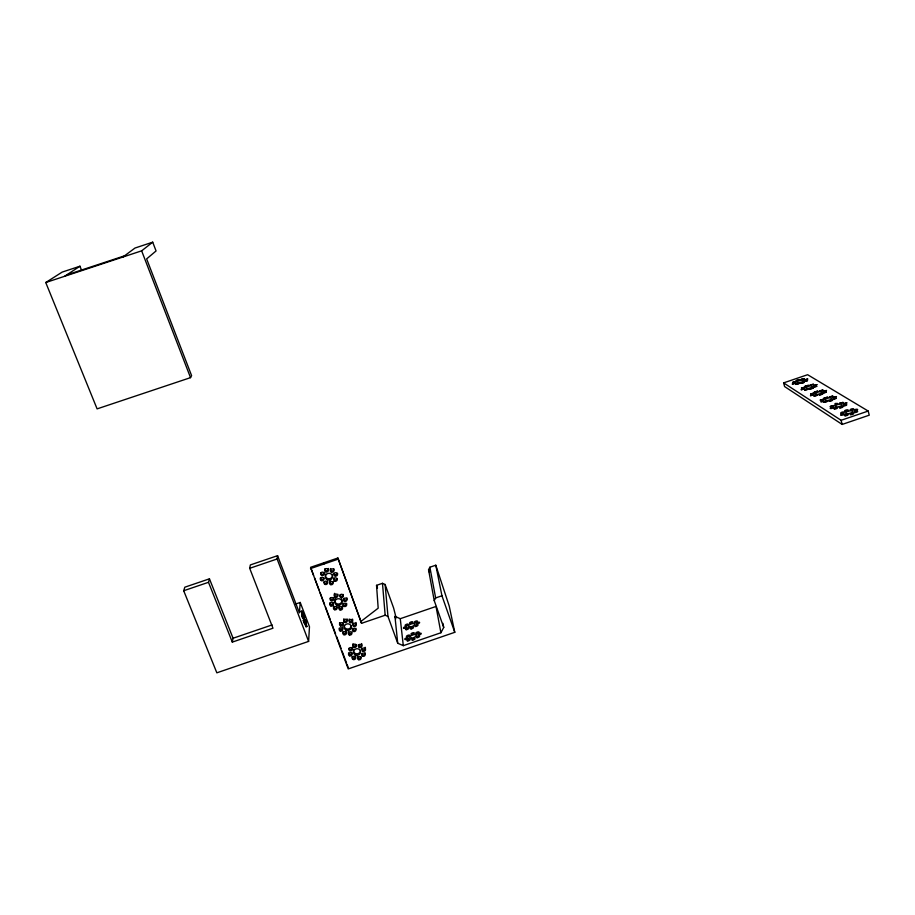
<?xml version="1.0" encoding="UTF-8"?>
<svg xmlns="http://www.w3.org/2000/svg" width="915" height="915" viewBox="0 0 915 915"><rect width="100%" height="100%" fill="white"/><g stroke="black" fill="none" stroke-linecap="round" stroke-linejoin="round"><path stroke-width="1.37" d="M387.983 616.458L385.169 615.223L361.562 623.309L337.887 558.013L310.574 567.311L348.215 668.922L454.778 632.311L449.219 606.062L435.792 565.207L429.878 567.22L428.552 569.748L434.236 600.617L443.718 627.45L440.904 632.757L403.309 645.658L397.728 643.245L387.983 616.458L385.112 584.479L382.47 583.312L376.534 585.337L378.181 608.178L360.51 621.777M324.185 563.915L324.23 562.656M300.234 602.459L299.388 612.833L277.577 555.679L250.344 564.932L249.692 568.307L272.967 628.216L232.307 642.113L233.073 638.247L209.455 578.829L184.819 587.19L183.698 590.735L216.844 672.822L308.607 641.404L309.476 626.752L300.234 602.459L295.785 603.98M308.607 641.404L277.119 558.985L277.577 555.679M232.307 642.113L208.506 582.306L209.455 578.829M434.236 600.617L435.654 597.941L429.878 567.22M81.446 269.971L79.96 266.219L62.186 272.087L45.75 282.529L97.104 408.879L190.526 377.643L191.601 375.63L146.64 258.899L156.065 250.95L152.714 242.178L135.008 248.034L122.896 257.035M45.75 282.529L141.642 250.836L152.714 242.178M64.576 276.307L79.96 266.219M435.654 597.941L441.945 595.779L435.792 565.207M397.728 643.245L394.948 616.378L400.267 618.7L436.02 606.451L440.904 632.757M310.494 568.581L337.875 559.259M783.606 382.882L841.102 420.294L868.198 411.052L869.25 415.181L842.166 424.434L784.601 386.565L783.606 382.882L807.636 374.715L868.198 411.052M233.073 638.247L272.098 624.922M183.698 590.735L208.506 582.306M249.692 568.307L277.119 558.985M66.601 274.98L124.486 255.845M141.642 250.836L190.526 377.643M311.066 568.638L313.571 575.283M314.566 577.948L319.06 589.9M320.067 592.565L324.562 604.529M325.557 607.183L330.052 619.146M331.058 621.8L335.553 633.763M336.548 636.428L341.055 648.392M342.05 651.045L346.545 663.009M347.048 664.336L348.203 667.401M337.887 558.013L361.562 623.309M376.534 585.337L377.506 588.002M385.112 584.479L393.61 607.972L395.955 617.179M394.948 616.378L395.84 618.826M441.945 595.779L454.778 632.311M428.552 569.748L429.501 572.413M841.102 420.294L842.166 424.434M442.917 623.344L443.718 627.45M400.267 618.7L403.309 645.658M382.47 583.312L385.169 615.223M336.983 606.21A1.796 1.67 -7.8 0 1 335.645 608.418A1.796 1.67 -7.8 0 1 333.506 606.931M333.529 606.496A1.796 1.67 -7.8 0 1 333.678 606.085M365.154 647.271A1.773 1.636 -10.3 0 1 364.262 649.764A1.773 1.636 -10.3 0 1 361.917 648.38M352.298 647.202A1.773 1.647 -9.5 0 1 351.188 649.33A1.773 1.647 -9.5 0 1 348.935 648.358M342.759 628.319A1.784 1.658 -8.6 0 1 339.236 628.205M342.485 627.084A1.784 1.658 -8.6 0 1 342.69 627.473M328.313 568.455A1.807 1.693 -6.4 0 1 326.747 570.731A1.807 1.693 -6.4 0 1 324.836 568.741M346.876 597.815A1.796 1.67 -8.4 0 1 345.767 599.965A1.796 1.67 -8.4 0 1 343.491 598.97M341.993 600.4A3.591 3.351 -7.9 0 1 338.207 604.049A3.591 3.351 -7.9 0 1 334.89 600.137M335.187 599.291A3.591 3.351 -7.9 0 1 335.702 598.559M341.387 598.776A3.591 3.351 -7.9 0 1 341.798 599.542M355.638 656.341A1.773 1.636 -9.8 0 1 353.991 658.125A1.773 1.636 -9.8 0 1 352.103 656.65M355.34 655.54A1.773 1.636 -9.8 0 1 355.546 655.918M355.924 628.353A1.784 1.658 -9.5 0 1 354.036 630.161A1.784 1.658 -9.5 0 1 352.401 628.228M323.944 578.017A1.807 1.693 -6.3 0 1 320.376 577.88M351.818 632.231A1.784 1.647 -9.2 0 1 349.724 633.592A1.784 1.647 -9.2 0 1 348.318 631.682M361.574 643.577A1.773 1.647 -10.1 0 1 360.67 646.07A1.773 1.647 -10.1 0 1 358.337 644.686M337.852 594.247A1.796 1.681 -7.7 0 1 335.965 596.077A1.796 1.681 -7.7 0 1 334.307 594.121M334.455 593.698A1.796 1.681 -7.7 0 1 334.707 593.332M365.016 652.669A1.773 1.636 -10.4 0 1 363.907 654.785A1.773 1.636 -10.4 0 1 361.665 653.825M352.561 619.123A1.784 1.658 -9.1 0 1 350.765 621.365A1.784 1.658 -9.1 0 1 349.267 619.009M333.334 602.436A1.796 1.67 -7.5 0 1 331.768 604.689A1.796 1.67 -7.5 0 1 329.88 602.733M327.65 581.391A1.807 1.693 -6.6 0 1 325.98 583.221A1.807 1.693 -6.6 0 1 324.047 581.688M333.151 581.608A1.807 1.681 -7.1 0 1 331.253 583.438A1.807 1.681 -7.1 0 1 329.583 581.46M329.732 581.048A1.807 1.681 -7.1 0 1 329.995 580.67M332.397 574.243A3.614 3.385 -6.7 0 1 328.771 578.783A3.614 3.385 -6.7 0 1 325.74 573.98M346.636 603.362A1.796 1.67 -8.5 0 1 344.749 605.181A1.796 1.67 -8.5 0 1 343.102 603.225M343.342 594.464A1.796 1.681 -8.1 0 1 339.854 595.196M352.046 652.658A1.773 1.636 -9.5 0 1 350.411 654.454A1.773 1.636 -9.5 0 1 348.512 652.978M333.746 597.735A1.796 1.681 -7.4 0 1 332.088 599.554A1.796 1.681 -7.4 0 1 330.166 598.044M347.117 618.929A1.784 1.658 -8.7 0 1 345.321 621.171A1.784 1.658 -8.7 0 1 343.823 618.814M355.958 622.475A1.784 1.658 -9.4 0 1 355.066 624.991A1.784 1.658 -9.4 0 1 352.71 623.584M352.733 623.149A1.784 1.658 -9.4 0 1 352.881 622.738M346.408 631.613A1.784 1.658 -8.9 0 1 344.749 633.42A1.784 1.658 -8.9 0 1 342.851 631.922M346.099 630.812A1.784 1.658 -8.9 0 1 346.316 631.19M337.566 573.373A1.807 1.693 -7.2 0 1 333.998 573.236M333.838 568.684A1.807 1.693 -6.9 0 1 332.019 570.96A1.807 1.693 -6.9 0 1 330.509 568.547M360.521 650.21A3.546 3.283 -9.9 0 1 357.227 653.79A3.546 3.283 -9.9 0 1 353.453 650.828M353.51 649.97A3.546 3.283 -9.9 0 1 353.808 649.147M337.235 578.543A1.807 1.693 -7.3 0 1 335.13 579.916A1.807 1.693 -7.3 0 1 333.7 577.96M351.303 625.437A3.569 3.317 -9 0 1 347.528 629.051A3.569 3.317 -9 0 1 344.246 625.185M324.287 572.401A1.807 1.693 -6.2 0 1 322.618 574.231A1.807 1.693 -6.2 0 1 320.685 572.699M343.114 622.806A1.784 1.658 -8.5 0 1 341.226 624.625A1.784 1.658 -8.5 0 1 339.579 622.68M356.427 644.618A1.773 1.647 -9.7 0 1 354.116 645.921A1.773 1.647 -9.7 0 1 353.087 643.657M342.244 606.027A1.796 1.67 -8.2 0 1 341.341 608.555A1.796 1.67 -8.2 0 1 338.973 607.137M338.996 606.702A1.796 1.67 -8.2 0 1 339.145 606.29M361.013 656.947A1.773 1.636 -10.1 0 1 358.943 658.285A1.773 1.636 -10.1 0 1 357.548 656.398M846.821 402.909L843.31 403.778L846.821 402.909M843.047 402.428L839.547 403.298L843.047 402.428M837.66 403.526C834.469 406.523 833.268 402.417 837.66 403.526M836.356 398.322L832.913 399.192L836.356 398.322M836.436 396.584L833.005 397.442L836.436 396.584M833.794 405.574L830.294 406.443L833.794 405.574M832.536 400.347L829.082 401.205L832.536 400.347M832.776 396.126L829.356 396.984L832.776 396.126M827.217 401.433L823.774 402.291L827.217 401.433M827.515 397.224L824.095 398.071L827.515 397.224M826.348 392.203L822.985 393.038L826.348 392.203M826.474 390.511L823.111 391.357L826.474 390.511M823.569 400.964C820.412 403.892 819.28 399.889 823.569 400.964M823.706 399.215L820.286 400.072L823.706 399.215M822.585 394.159L819.211 395.006L822.585 394.159M822.917 390.087L819.565 390.934L822.917 390.087M817.404 395.246L814.041 396.092L817.404 395.246M817.77 391.163L814.43 392.009L817.77 391.163M816.74 386.313L813.446 387.148L816.74 386.313M816.901 384.677L813.607 385.512L816.901 384.677M813.858 394.8L810.507 395.646L813.858 394.8M814.03 393.118L810.679 393.953L814.03 393.118M813.046 388.235L809.741 389.058L813.046 388.235M813.435 384.289L810.187 384.975L813.435 384.289M807.968 389.298L804.674 390.133L807.968 389.298M808.414 385.352L805.143 386.176L808.414 385.352M807.51 380.651L804.285 381.475L807.51 380.651M807.693 379.073L804.479 379.885L807.693 379.073M804.537 388.886L801.254 389.71L804.537 388.886M804.731 387.251L801.46 388.074L804.731 387.251M803.873 382.527L800.636 383.351L803.873 382.527M804.331 378.707L801.14 379.382L804.331 378.707M798.909 383.579L795.684 384.403L798.909 383.579M799.413 379.759L796.21 380.571L799.413 379.759M795.558 383.202L792.356 384.014L795.558 383.202M795.787 381.612L792.584 382.424L795.787 381.612M306.891 626.592L305.953 623.961L306.891 626.592M306.056 626.764L305.107 624.121L306.056 626.764M306.319 622.726L305.381 620.107L306.319 622.726M304.283 623.115L303.334 620.462L304.283 623.115M304.672 617.442L303.746 614.823L304.672 617.442M302.625 617.774L301.675 615.12L302.625 617.774M302.911 613.793L301.973 611.163L302.911 613.793M302.064 613.919L301.115 611.277L302.064 613.919M803.21 380.995L802.958 381.303A3.317 0.984 -14 0 1 797.56 382.756A3.317 0.984 -14 0 1 799.172 380.766A3.317 0.984 -14 0 1 803.21 380.995M302.831 616.836A3.877 0.595 72.5 0 0 305.061 622.68A3.877 0.595 72.5 0 0 304.1 617.476A3.877 0.595 72.5 0 0 302.831 616.836M412.631 640.1A1.761 0.709 -21.1 0 0 415.044 638.624A1.761 0.709 -21.1 0 0 412.459 638.864A1.761 0.709 -21.1 0 0 412.631 640.1M410.069 627.015A3.443 1.338 -21 0 0 414.769 624.167A3.443 1.338 -21 0 0 409.748 624.67A3.443 1.338 -21 0 0 410.069 627.015M411.887 634.438A1.75 0.686 -21.1 0 0 414.278 632.974A1.75 0.686 -21.1 0 0 411.727 633.226A1.75 0.686 -21.1 0 0 411.887 634.438M410.446 623.435A1.716 0.663 -21 0 0 412.779 622.028A1.716 0.663 -21 0 0 410.286 622.28A1.716 0.663 -21 0 0 410.446 623.435M416.657 633.66A1.75 0.686 -21 0 0 419.047 632.196A1.75 0.686 -21 0 0 416.485 632.448A1.75 0.686 -21 0 0 416.657 633.66M407.324 636.863A1.75 0.686 -21.2 0 0 409.726 635.399A1.75 0.686 -21.2 0 0 407.175 635.639A1.75 0.686 -21.2 0 0 407.324 636.863M407.816 640.877A1.761 0.698 -21.2 0 0 410.229 639.402A1.761 0.698 -21.2 0 0 407.655 639.642A1.761 0.698 -21.2 0 0 407.816 640.877M411.521 638.155A3.511 1.395 -21.1 0 0 416.314 635.227A3.511 1.395 -21.1 0 0 411.178 635.708A3.511 1.395 -21.1 0 0 411.521 638.155M417.217 637.652A1.761 0.698 -21 0 0 419.619 636.188A1.761 0.698 -21 0 0 417.046 636.428A1.761 0.698 -21 0 0 417.217 637.652M405.631 639.528A1.761 0.698 -21.3 0 0 408.033 638.064A1.761 0.698 -21.3 0 0 405.482 638.304A1.761 0.698 -21.3 0 0 405.631 639.528M418.876 634.976A1.75 0.698 -21 0 0 421.266 633.523A1.75 0.698 -21 0 0 418.704 633.763A1.75 0.698 -21 0 0 418.876 634.976M404.304 628.365A1.716 0.663 -21.1 0 0 406.672 626.947A1.716 0.663 -21.1 0 0 404.167 627.187A1.716 0.663 -21.1 0 0 404.304 628.365M415.662 626.489A1.727 0.675 -20.9 0 0 418.006 625.071A1.727 0.675 -20.9 0 0 415.49 625.311A1.727 0.675 -20.9 0 0 415.662 626.489M411.155 628.88A1.727 0.675 -21 0 0 413.523 627.45A1.727 0.675 -21 0 0 410.995 627.69A1.727 0.675 -21 0 0 411.155 628.88M405.974 625.791A1.716 0.663 -21.1 0 0 408.319 624.373A1.716 0.663 -21.1 0 0 405.825 624.625A1.716 0.663 -21.1 0 0 405.974 625.791M417.286 623.916A1.716 0.663 -20.9 0 0 419.63 622.497A1.716 0.663 -20.9 0 0 417.114 622.749A1.716 0.663 -20.9 0 0 417.286 623.916M406.443 629.657A1.727 0.675 -21.1 0 0 408.811 628.228A1.727 0.675 -21.1 0 0 406.294 628.468A1.727 0.675 -21.1 0 0 406.443 629.657M415.124 622.658A1.716 0.663 -20.9 0 0 417.457 621.251A1.716 0.663 -20.9 0 0 414.953 621.502A1.716 0.663 -20.9 0 0 415.124 622.658M806.984 388.475A3.385 1.018 -13.8 0 0 812.326 386.645A3.385 1.018 -13.8 0 0 807.911 386.485A3.385 1.018 -13.8 0 0 806.984 388.475M834.594 409.016A1.819 0.572 -13.2 0 0 837.442 408.044A1.819 0.572 -13.2 0 0 835.04 407.918A1.819 0.572 -13.2 0 0 834.594 409.016M826.142 400.541A3.534 1.098 -13.4 0 0 831.701 398.643A3.534 1.098 -13.4 0 0 827.034 398.425A3.534 1.098 -13.4 0 0 826.142 400.541M846.947 413.66A3.706 1.19 -12.9 0 0 852.746 411.67A3.706 1.19 -12.9 0 0 847.793 411.395A3.706 1.19 -12.9 0 0 846.947 413.66M843.916 405.837A1.819 0.572 -13.1 0 0 846.775 404.865A1.819 0.572 -13.1 0 0 844.351 404.739A1.819 0.572 -13.1 0 0 843.916 405.837M854.736 412.528A1.864 0.595 -12.8 0 0 857.652 411.533A1.864 0.595 -12.8 0 0 855.148 411.395A1.864 0.595 -12.8 0 0 854.736 412.528M816.363 394.388A3.466 1.052 -13.6 0 0 821.819 392.524A3.466 1.052 -13.6 0 0 817.289 392.329A3.466 1.052 -13.6 0 0 816.363 394.388M830.843 408.513A1.807 0.572 -13.3 0 0 833.679 407.541A1.807 0.572 -13.3 0 0 831.289 407.415A1.807 0.572 -13.3 0 0 830.843 408.513M841.331 415.238A1.853 0.595 -13 0 0 844.236 414.243A1.853 0.595 -13 0 0 841.777 414.095A1.853 0.595 -13 0 0 841.331 415.238M850.778 414.655A1.864 0.606 -12.9 0 0 853.695 413.66A1.864 0.606 -12.9 0 0 851.202 413.511A1.864 0.606 -12.9 0 0 850.778 414.655M854.759 410.652A1.853 0.595 -12.8 0 0 857.652 409.668A1.853 0.595 -12.8 0 0 855.17 409.531A1.853 0.595 -12.8 0 0 854.759 410.652M841.411 413.363A1.841 0.595 -13 0 0 844.293 412.368A1.841 0.595 -13 0 0 841.846 412.23A1.841 0.595 -13 0 0 841.411 413.363M840.027 407.918A1.819 0.572 -13.1 0 0 842.887 406.935A1.819 0.572 -13.1 0 0 840.462 406.809A1.819 0.572 -13.1 0 0 840.027 407.918M845.208 415.776A1.853 0.595 -12.9 0 0 848.125 414.781A1.853 0.595 -12.9 0 0 845.643 414.644A1.853 0.595 -12.9 0 0 845.208 415.776M850.858 410.137A1.841 0.595 -12.9 0 0 853.752 409.142A1.841 0.595 -12.9 0 0 851.282 409.016A1.841 0.595 -12.9 0 0 850.858 410.137M845.346 411.247A1.841 0.583 -13 0 0 848.228 410.263A1.841 0.583 -13 0 0 845.78 410.126A1.841 0.583 -13 0 0 845.346 411.247M836.321 406.958A3.614 1.144 -13.2 0 0 842.006 405.025A3.614 1.144 -13.2 0 0 837.202 404.773A3.614 1.144 -13.2 0 0 836.321 406.958M334.49 609.676A1.796 1.67 -7.8 0 0 337.063 607.995A1.796 1.67 -7.8 0 0 334.261 606.782A1.796 1.67 -7.8 0 0 334.49 609.676M331.15 600.766A1.807 1.681 -7.4 0 0 333.735 599.085A1.807 1.681 -7.4 0 0 330.921 597.861A1.807 1.681 -7.4 0 0 331.15 600.766M339.968 609.87A1.796 1.67 -8.2 0 0 342.542 608.201A1.796 1.67 -8.2 0 0 339.751 606.988A1.796 1.67 -8.2 0 0 339.968 609.87M362.958 651.183A1.773 1.647 -10.4 0 0 365.52 649.524A1.773 1.647 -10.4 0 0 362.752 648.335A1.773 1.647 -10.4 0 0 362.958 651.183M359.366 647.488A1.784 1.647 -10.1 0 0 361.928 645.83A1.784 1.647 -10.1 0 0 359.16 644.64A1.784 1.647 -10.1 0 0 359.366 647.488M353.396 631.442A1.784 1.658 -9.5 0 0 355.958 629.772A1.784 1.658 -9.5 0 0 353.19 628.571A1.784 1.658 -9.5 0 0 353.396 631.442M349.862 650.748A1.784 1.647 -9.5 0 0 352.412 649.09A1.784 1.647 -9.5 0 0 349.644 647.9A1.784 1.647 -9.5 0 0 349.862 650.748M325.019 584.376A1.807 1.693 -6.7 0 0 327.604 582.695A1.807 1.693 -6.7 0 0 324.791 581.46A1.807 1.693 -6.7 0 0 325.019 584.376M340.231 630.973A1.796 1.658 -8.6 0 0 342.793 629.314A1.796 1.658 -8.6 0 0 340.014 628.102A1.796 1.658 -8.6 0 0 340.231 630.973M325.786 571.852A1.807 1.704 -6.4 0 0 328.382 570.171A1.807 1.704 -6.4 0 0 325.557 568.924A1.807 1.704 -6.4 0 0 325.786 571.852M344.417 601.258A1.796 1.681 -8.4 0 0 346.991 599.588A1.796 1.681 -8.4 0 0 344.2 598.364A1.796 1.681 -8.4 0 0 344.417 601.258M336.834 605.101A3.603 3.351 -8 0 0 341.993 601.75A3.603 3.351 -8 0 0 336.4 599.302A3.603 3.351 -8 0 0 336.834 605.101M355.466 654.98A3.557 3.294 -9.9 0 0 360.567 651.674A3.557 3.294 -9.9 0 0 355.043 649.295A3.557 3.294 -9.9 0 0 355.466 654.98M353.133 659.475A1.773 1.636 -9.8 0 0 355.683 657.828A1.773 1.636 -9.8 0 0 352.916 656.638A1.773 1.636 -9.8 0 0 353.133 659.475M321.337 580.567A1.807 1.693 -6.3 0 0 323.933 578.875A1.807 1.693 -6.3 0 0 321.108 577.639A1.807 1.693 -6.3 0 0 321.337 580.567M346.202 630.172A3.58 3.317 -9 0 0 351.326 626.844A3.58 3.317 -9 0 0 345.767 624.43A3.58 3.317 -9 0 0 346.202 630.172M349.53 655.792A1.784 1.647 -9.5 0 0 352.081 654.134A1.784 1.647 -9.5 0 0 349.313 652.955A1.784 1.647 -9.5 0 0 349.53 655.792M349.313 634.896A1.784 1.658 -9.3 0 0 351.875 633.226A1.784 1.658 -9.3 0 0 349.095 632.036A1.784 1.658 -9.3 0 0 349.313 634.896M362.615 656.215A1.773 1.636 -10.4 0 0 365.165 654.568A1.773 1.636 -10.4 0 0 362.409 653.379A1.773 1.636 -10.4 0 0 362.615 656.215M335.267 597.266A1.807 1.681 -7.7 0 0 337.852 595.585A1.807 1.681 -7.7 0 0 335.05 594.361A1.807 1.681 -7.7 0 0 335.267 597.266M350.113 622.612A1.796 1.658 -9.2 0 0 352.687 620.942A1.796 1.658 -9.2 0 0 349.896 619.741A1.796 1.658 -9.2 0 0 350.113 622.612M353.945 647.305A1.784 1.647 -9.7 0 0 356.495 645.647A1.784 1.647 -9.7 0 0 353.728 644.457A1.784 1.647 -9.7 0 0 353.945 647.305M330.83 605.902A1.796 1.681 -7.5 0 0 333.415 604.22A1.796 1.681 -7.5 0 0 330.601 603.008A1.796 1.681 -7.5 0 0 330.83 605.902M330.544 584.594A1.807 1.693 -7.1 0 0 333.129 582.912A1.807 1.693 -7.1 0 0 330.315 581.677A1.807 1.693 -7.1 0 0 330.544 584.594M327.376 579.767A3.614 3.385 -6.8 0 0 332.557 576.393A3.614 3.385 -6.8 0 0 326.918 573.922A3.614 3.385 -6.8 0 0 327.376 579.767M344.086 606.393A1.796 1.67 -8.5 0 0 346.659 604.724A1.796 1.67 -8.5 0 0 343.868 603.5A1.796 1.67 -8.5 0 0 344.086 606.393M321.645 575.375A1.807 1.693 -6.2 0 0 324.242 573.682A1.807 1.693 -6.2 0 0 321.417 572.447A1.807 1.693 -6.2 0 0 321.645 575.375M353.739 626.352A1.784 1.658 -9.5 0 0 356.301 624.682A1.784 1.658 -9.5 0 0 353.522 623.481A1.784 1.658 -9.5 0 0 353.739 626.352M340.769 597.484A1.796 1.681 -8.1 0 0 343.342 595.802A1.796 1.681 -8.1 0 0 340.54 594.578A1.796 1.681 -8.1 0 0 340.769 597.484M343.857 634.701A1.784 1.658 -8.9 0 0 346.419 633.043A1.784 1.658 -8.9 0 0 343.64 631.842A1.784 1.658 -8.9 0 0 343.857 634.701M344.658 622.417A1.796 1.67 -8.8 0 0 347.22 620.747A1.796 1.67 -8.8 0 0 344.44 619.535A1.796 1.67 -8.8 0 0 344.658 622.417M331.31 572.081A1.807 1.693 -6.9 0 0 333.906 570.388A1.807 1.693 -6.9 0 0 331.093 569.153A1.807 1.693 -6.9 0 0 331.31 572.081M334.993 575.912A1.807 1.693 -7.3 0 0 337.578 574.22A1.807 1.693 -7.3 0 0 334.764 572.984A1.807 1.693 -7.3 0 0 334.993 575.912M334.673 581.094A1.807 1.693 -7.3 0 0 337.258 579.401A1.807 1.693 -7.3 0 0 334.444 578.166A1.807 1.693 -7.3 0 0 334.673 581.094M358.543 659.658A1.773 1.636 -10.1 0 0 361.093 657.999A1.773 1.636 -10.1 0 0 358.337 656.821A1.773 1.636 -10.1 0 0 358.543 659.658M340.552 625.883A1.796 1.658 -8.5 0 0 343.125 624.213A1.796 1.658 -8.5 0 0 340.334 623.012A1.796 1.658 -8.5 0 0 340.552 625.883"/></g></svg>
